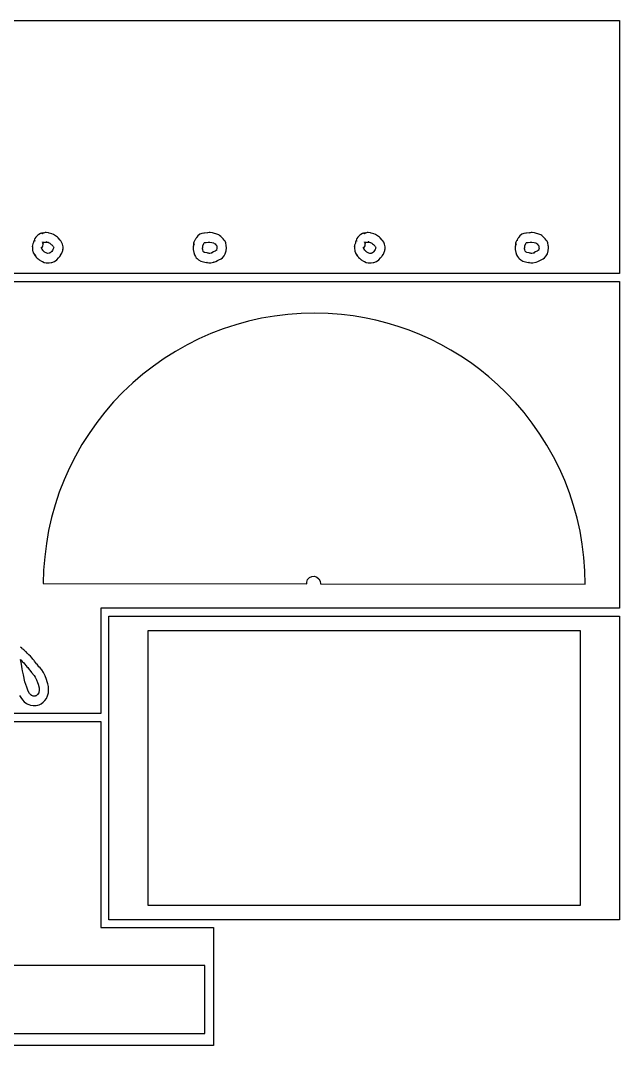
# Model space of a CAD drawing. Extents: x 2 to 598, y 1588 to 7998.
# Drawn here: x 293 to 598, y 3685 to 4207 of the extents above; entities that cross this region are included whole.
import ezdxf

# ---------------------------------------------------------------- set-up
doc = ezdxf.new("R2010")
doc.units = 0

msp = doc.modelspace()

# ---------------------------------------------------------------- linework, layer by layer
at = {"layer": 'Calque 1'}
for p, q in [((303.79116, 4098.3142), (303.27956, 4098.1534)), ((303.94412, 4098.3502), (303.757915, 4098.29545)), ((303.757915, 4098.29545), (303.79116, 4098.3142)), ((304.17046, 4098.4325), (303.79116, 4098.3142)), ((303.79116, 4098.3142), (303.94412, 4098.3502)), ((305.23758, 4098.587), (304.17046, 4098.4325)), ((304.2904, 4098.2187), (304.1922, 4098.1577)), ((304.1922, 4098.1577), (304.2904, 4098.2187)), ((304.2904, 4098.2187), (304.2904, 4098.2187)), ((304.795, 4098.47), (304.29322, 4098.2245)), ((304.29322, 4098.2245), (304.70354, 4098.4441)), ((304.70354, 4098.4441), (304.79504, 4098.4701)), ((304.7954, 4098.4662), (304.795, 4098.47)), ((304.79504, 4098.4701), (304.7954, 4098.4662)), ((305.26648, 4098.597), (305.23758, 4098.587)), ((305.60651, 4098.634), (305.26648, 4098.597)), ((306.1424, 4098.646), (305.60651, 4098.634)), ((306.14348, 4098.6358), (306.1424, 4098.646)), ((307.30413, 4098.5122), (306.14348, 4098.6358)), ((307.71444, 4098.4562), (307.30413, 4098.5122)), ((308.40432, 4098.2759), (307.71444, 4098.4562)), ((309.07715, 4098.0645), (308.40432, 4098.2759)), ((385.45388, 4098.2503), (384.415341, 4097.939787)), ((386.46158, 4098.3614), (385.45388, 4098.2503)), ((386.81039, 4098.3954), (386.46158, 4098.3614)), ((388.21909, 4098.583), (386.81039, 4098.3954)), ((388.535683, 4098.60225), (388.21909, 4098.583)), ((389.1534, 4098.656), (388.509, 4098.593)), ((388.509, 4098.593), (388.535683, 4098.60225)), ((389.154, 4098.66), (389.1534, 4098.656)), ((389.57508, 4098.6542), (389.154, 4098.66)), ((390.882291, 4098.488488), (389.57508, 4098.6542)), ((391.77701, 4098.2486), (390.882291, 4098.488488)), ((392.46018, 4098.0791), (391.77701, 4098.2486)), ((467.72859, 4098.3142), (467.21958, 4098.1534)), ((468.10996, 4098.4325), (467.72859, 4098.3142)), ((467.72859, 4098.3142), (467.8831, 4098.3502)), ((467.8831, 4098.3502), (467.72859, 4098.3142)), ((469.17708, 4098.587), (468.10996, 4098.4325)), ((468.2104, 4098.2087), (468.1153, 4098.1487)), ((468.1153, 4098.1487), (468.2104, 4098.2087)), ((468.2104, 4098.2087), (468.2104, 4098.2087)), ((468.7304, 4098.4657), (468.21622, 4098.2114)), ((468.21622, 4098.2114), (468.63635, 4098.4398)), ((468.63635, 4098.4398), (468.73045, 4098.4658)), ((468.73045, 4098.4658), (468.7304, 4098.4657)), ((469.20548, 4098.597), (469.17708, 4098.587)), ((469.54551, 4098.634), (469.20548, 4098.597)), ((470.0814, 4098.646), (469.54551, 4098.634)), ((470.08134, 4098.6319), (470.0814, 4098.646)), ((471.242, 4098.5079), (470.08134, 4098.6319)), ((471.65179, 4098.4519), (471.242, 4098.5079)), ((472.34167, 4098.2716), (471.65179, 4098.4519)), ((473.0145, 4098.0602), (472.34167, 4098.2716)), ((549.39237, 4098.2503), (548.353804, 4097.939863)), ((550.40058, 4098.3614), (549.39237, 4098.2503)), ((550.74991, 4098.3954), (550.40058, 4098.3614)), ((552.15809, 4098.583), (550.74991, 4098.3954)), ((552.474453, 4098.60225), (552.15809, 4098.583)), ((553.0924, 4098.656), (552.44748, 4098.593)), ((552.44748, 4098.593), (552.474453, 4098.60225)), ((553.092, 4098.65), (553.0924, 4098.656)), ((553.51418, 4098.6505), (553.092, 4098.65)), ((554.821298, 4098.4847), (553.51418, 4098.6505)), ((555.7156, 4098.2448), (554.821298, 4098.4847)), ((556.39876, 4098.0753), (555.7156, 4098.2448)), ((299.43902, 4092.9658), (299.20596, 4092.1897)), ((299.62454, 4093.1953), (299.43902, 4092.9658)), ((299.66124, 4093.5802), (299.62454, 4093.2133)), ((299.62454, 4093.2133), (299.62454, 4093.1953)), ((299.801205, 4094.2825), (299.66124, 4093.5802)), ((299.7987, 4094.1424), (299.801205, 4094.2825)), ((299.8245, 4094.2154), (299.7987, 4094.1424)), ((299.8245, 4094.2154), (299.8215, 4094.1964)), ((299.8215, 4094.1964), (299.8245, 4094.2154)), ((299.8354, 4094.2724), (299.8245, 4094.2154)), ((299.8374, 4094.2824), (299.8354, 4094.2724)), ((299.97692, 4094.6612), (299.8374, 4094.2824)), ((300.23117, 4095.2823), (299.97692, 4094.6612)), ((300.400579, 4095.6832), (300.23117, 4095.2823)), ((300.3808, 4094.5786), (300.3815, 4094.5789)), ((300.3828, 4094.5686), (300.3808, 4094.5786)), ((300.3815, 4094.5789), (300.3825, 4094.5689)), ((300.3825, 4094.5689), (300.4166, 4094.3178)), ((300.4076, 4094.3448), (300.3828, 4094.5686)), ((300.89263, 4096.337), (300.400579, 4095.6832)), ((300.4166, 4094.3178), (300.4076, 4094.3448)), ((301.04146, 4096.492), (300.89263, 4096.337)), ((301.19287, 4096.6491), (301.04146, 4096.492)), ((301.53342, 4097.0496), (301.19287, 4096.6491)), ((301.85123, 4097.3153), (301.53342, 4097.0496)), ((302.452715, 4097.749725), (301.85123, 4097.3153)), ((303.27956, 4098.1534), (302.452715, 4097.749725)), ((304.3095, 4093.7561), (304.2139, 4093.9267)), ((304.2139, 4093.9267), (304.2155, 4093.9228)), ((304.2155, 4093.9228), (304.2195, 4093.9228)), ((304.2195, 4093.9228), (304.218, 4093.92)), ((304.218, 4093.92), (304.3095, 4093.7561)), ((304.31389, 4093.7405), (304.34329, 4093.6955)), ((304.31389, 4093.7356), (304.31389, 4093.7405)), ((304.39139, 4093.5656), (304.31389, 4093.7356)), ((304.34329, 4093.6955), (304.411808, 4093.5427)), ((304.411808, 4093.5427), (304.39139, 4093.5756)), ((304.39139, 4093.5756), (304.39139, 4093.5656)), ((304.54217, 4093.1692), (304.56697, 4093.2292)), ((304.624639, 4092.546346), (304.54217, 4093.1692)), ((304.56697, 4093.2292), (304.68583, 4093.3615)), ((304.68583, 4093.362), (304.89305, 4093.6137)), ((304.68583, 4093.3615), (304.68583, 4093.362)), ((304.88275, 4093.6037), (304.743441, 4093.489137)), ((304.743441, 4093.489137), (304.82335, 4093.5647)), ((304.82335, 4093.5647), (304.91125, 4093.6467)), ((304.8246, 4093.5906), (304.96051, 4093.8738)), ((304.867, 4093.6686), (304.8246, 4093.5906)), ((304.9605, 4093.8738), (304.867, 4093.6686)), ((304.89305, 4093.6137), (304.88275, 4093.6037)), ((304.89535, 4093.6083), (304.94905, 4093.6493)), ((304.92485, 4093.6433), (304.89535, 4093.6083)), ((304.91125, 4093.6467), (304.91225, 4093.6467)), ((304.91225, 4093.6467), (304.92825, 4093.6567)), ((304.91345, 4093.6433), (304.92485, 4093.6438)), ((304.91445, 4093.6433), (304.91345, 4093.6433)), ((304.92585, 4093.6533), (304.91445, 4093.6433)), ((304.94915, 4093.6533), (304.92485, 4093.6433)), ((304.92485, 4093.6433), (304.93085, 4093.6533)), ((304.92485, 4093.6438), (304.92485, 4093.6433)), ((304.93085, 4093.6533), (304.92585, 4093.6533)), ((304.92825, 4093.6567), (304.94685, 4093.6567)), ((304.94685, 4093.6567), (305.41039, 4093.7916)), ((304.94905, 4093.6493), (304.94915, 4093.6533)), ((304.96051, 4093.8738), (304.9605, 4093.8738)), ((305.41039, 4093.7916), (305.418, 4093.79)), ((305.418, 4093.79), (305.60817, 4093.808)), ((305.60817, 4093.808), (305.95905, 4093.845)), ((305.95905, 4093.845), (305.99105, 4093.855)), ((305.9925, 4093.8533), (305.991, 4093.86)), ((305.991, 4093.86), (305.993, 4093.86)), ((305.99105, 4093.855), (305.9925, 4093.8533)), ((305.993, 4093.86), (306.0075, 4093.86)), ((306.0075, 4093.86), (306.57852, 4093.79)), ((306.104, 4093.8918), (306.38512, 4093.9688)), ((306.3598, 4093.9538), (306.104, 4093.8918)), ((306.3851, 4093.9688), (306.3598, 4093.9538)), ((306.3965, 4093.9688), (306.3851, 4093.9688)), ((306.38512, 4093.9688), (306.39652, 4093.9688)), ((306.39652, 4093.9688), (306.3965, 4093.9688)), ((306.57852, 4093.79), (306.82347, 4093.755)), ((306.82347, 4093.755), (306.88447, 4093.745)), ((306.88447, 4093.745), (306.82347, 4093.755)), ((306.82347, 4093.755), (307.13198, 4093.668)), ((307.13198, 4093.668), (307.29424, 4093.621)), ((307.29424, 4093.621), (307.23324, 4093.653)), ((307.23324, 4093.653), (307.29424, 4093.621)), ((307.29424, 4093.621), (307.67975, 4093.4195)), ((307.67975, 4093.4195), (308.03787, 4093.2252)), ((308.03787, 4093.2252), (308.32312, 4092.9782)), ((308.32312, 4092.9782), (308.76082, 4092.6381)), ((309.91638, 4097.6464), (309.07715, 4098.0645)), ((310.85172, 4097.0966), (309.91638, 4097.6464)), ((311.40983, 4096.6336), (310.85172, 4097.0966)), ((311.893, 4096.26), (311.40983, 4096.6336)), ((311.89276, 4096.2586), (311.893, 4096.26)), ((312.2023, 4095.9676), (311.89276, 4096.2586)), ((313.28286, 4094.8039), (312.2023, 4095.9676)), ((313.60842, 4094.4008), (313.28286, 4094.8039)), ((314.027, 4093.76), (313.60842, 4094.4008)), ((314.0271, 4093.7577), (314.027, 4093.76)), ((314.471, 4092.75), (314.0271, 4093.7577)), ((381.290097, 4093.741775), (381.151285, 4093.29)), ((381.151285, 4093.29), (381.16165, 4092.7358)), ((381.6934, 4094.4448), (381.290097, 4093.741775)), ((381.91613, 4094.7238), (381.6934, 4094.4448)), ((381.95903, 4094.9558), (381.91613, 4094.7238)), ((382.286791, 4095.651475), (381.95903, 4094.9558)), ((382.64942, 4096.0524), (382.286791, 4095.651475)), ((382.66802, 4096.0804), (382.64942, 4096.0524)), ((382.75482, 4096.1962), (382.66802, 4096.0804)), ((382.831886, 4096.3889), (382.75482, 4096.1962)), ((382.7552, 4096.1969), (382.8115, 4096.2719)), ((382.7717, 4096.2169), (382.7552, 4096.1969)), ((382.8115, 4096.2719), (382.7717, 4096.2169)), ((382.8115, 4096.2719), (382.8115, 4096.2719)), ((383.37753, 4097.085), (382.831886, 4096.3889)), ((384.415341, 4097.939787), (383.37753, 4097.085)), ((386.0801, 4092.2517), (386.41393, 4093.0868)), ((386.41393, 4093.0868), (386.47283, 4093.1598)), ((386.47283, 4093.1598), (386.64336, 4093.3846)), ((386.64336, 4093.3856), (386.78185, 4093.5825)), ((386.64336, 4093.3851), (386.64336, 4093.3856)), ((386.64336, 4093.3846), (386.64336, 4093.3851)), ((386.78185, 4093.5825), (387.56475, 4093.6615)), ((387.56475, 4093.6615), (388.61171, 4093.8052)), ((388.569156, 4093.79595), (388.86585, 4093.8152)), ((388.61471, 4093.8052), (388.569156, 4093.79595)), ((388.61171, 4093.8052), (388.61471, 4093.8052)), ((388.86585, 4093.8152), (389.31751, 4093.8672)), ((389.31751, 4093.8672), (389.3182, 4093.8738)), ((389.3182, 4093.8738), (389.31768, 4093.8638)), ((389.31768, 4093.8638), (389.46289, 4093.8638)), ((389.46289, 4093.8638), (390.54913, 4093.6162)), ((390.54913, 4093.6162), (391.37492, 4093.4116)), ((391.37492, 4093.4116), (391.43482, 4093.3976)), ((391.43482, 4093.3976), (391.48442, 4093.3856)), ((391.48442, 4093.3856), (391.43482, 4093.3976)), ((391.43482, 4093.3976), (391.74746, 4093.1858)), ((391.74746, 4093.1858), (392.12987, 4092.9377)), ((392.527007, 4098.07775), (392.46018, 4098.0791)), ((393.01208, 4097.9411), (392.527007, 4098.07775)), ((393.974695, 4097.48155), (393.01208, 4097.9411)), ((394.45644, 4097.1396), (393.974695, 4097.48155)), ((395.06932, 4096.7479), (394.45644, 4097.1396)), ((395.956176, 4095.901213), (395.06932, 4096.7479)), ((396.26821, 4095.4425), (395.956176, 4095.901213)), ((396.822201, 4094.821625), (396.26821, 4095.4425)), ((397.21284, 4094.220328), (396.822201, 4094.821625)), ((397.56271, 4093.3879), (397.21284, 4094.220328)), ((397.80714, 4092.0267), (397.56271, 4093.3879)), ((463.3781, 4092.9662), (463.14452, 4092.1911)), ((463.56362, 4093.1957), (463.3781, 4092.9662)), ((463.60032, 4093.5806), (463.56362, 4093.2147)), ((463.56362, 4093.2147), (463.56362, 4093.1957)), ((463.740206, 4094.282238), (463.60032, 4093.5806)), ((463.73829, 4094.1444), (463.740206, 4094.282238)), ((463.76259, 4094.2154), (463.73829, 4094.1444)), ((463.76359, 4094.2164), (463.75959, 4094.1954)), ((463.75959, 4094.1954), (463.76259, 4094.2154)), ((463.77389, 4094.2724), (463.76359, 4094.2164)), ((463.77689, 4094.2824), (463.77389, 4094.2724)), ((463.91642, 4094.6612), (463.77689, 4094.2824)), ((464.17067, 4095.2823), (463.91642, 4094.6612)), ((464.340079, 4095.6832), (464.17067, 4095.2823)), ((464.3519, 4094.3172), (464.3235, 4094.544)), ((464.3235, 4094.544), (464.3235, 4094.5439)), ((464.3235, 4094.5439), (464.3664, 4094.2752)), ((464.83213, 4096.337), (464.340079, 4095.6832)), ((464.3664, 4094.2752), (464.3519, 4094.3172)), ((464.98199, 4096.4926), (464.83213, 4096.337)), ((465.13392, 4096.6507), (464.98199, 4096.4926)), ((465.47291, 4097.0496), (465.13392, 4096.6507)), ((465.79072, 4097.3153), (465.47291, 4097.0496)), ((466.39331, 4097.75025), (465.79072, 4097.3153)), ((467.21958, 4098.1534), (466.39331, 4097.75025)), ((468.2345, 4093.7801), (468.1529, 4093.9279)), ((468.1529, 4093.9279), (468.1545, 4093.9228)), ((468.1545, 4093.9228), (468.1585, 4093.9228)), ((468.1585, 4093.9228), (468.157, 4093.92)), ((468.157, 4093.92), (468.2345, 4093.78)), ((468.3306, 4093.576), (468.2345, 4093.7801)), ((468.2345, 4093.78), (468.28, 4093.708)), ((468.28, 4093.708), (468.349547, 4093.552538)), ((468.349547, 4093.552538), (468.3286, 4093.586)), ((468.3286, 4093.586), (468.3306, 4093.576)), ((468.48364, 4093.1644), (468.50844, 4093.2254)), ((468.565893, 4092.541621), (468.48364, 4093.1644)), ((468.50844, 4093.2254), (468.6273, 4093.3577)), ((468.6273, 4093.3582), (468.83555, 4093.6104)), ((468.6273, 4093.3577), (468.6273, 4093.3582)), ((468.82365, 4093.6004), (468.684752, 4093.485875)), ((468.684752, 4093.485875), (468.76475, 4093.5614)), ((468.76475, 4093.5614), (468.85315, 4093.6434)), ((468.7674, 4093.5932), (468.89556, 4093.863)), ((468.8118, 4093.6762), (468.7674, 4093.5932)), ((468.8955, 4093.8633), (468.8118, 4093.6762)), ((468.83555, 4093.6104), (468.82365, 4093.6004)), ((468.83619, 4093.6035), (468.88789, 4093.6435)), ((468.86459, 4093.6385), (468.83619, 4093.6035)), ((468.85315, 4093.6434), (468.86405, 4093.6439)), ((468.86605, 4093.6539), (468.85465, 4093.6439)), ((468.85465, 4093.6439), (468.87015, 4093.6539)), ((468.86405, 4093.6439), (468.87005, 4093.6539)), ((468.88789, 4093.6485), (468.86459, 4093.6385)), ((468.87005, 4093.6539), (468.86605, 4093.6539)), ((468.87015, 4093.6539), (468.88775, 4093.6539)), ((468.88775, 4093.6539), (469.35232, 4093.7888)), ((468.88789, 4093.6435), (468.88789, 4093.6485)), ((468.89556, 4093.863), (468.8955, 4093.8633)), ((469.35232, 4093.7888), (469.359, 4093.79)), ((469.359, 4093.79), (469.55072, 4093.808)), ((469.55072, 4093.808), (469.90212, 4093.845)), ((469.90212, 4093.845), (469.93412, 4093.855)), ((469.93485, 4093.8485), (469.933, 4093.85)), ((469.933, 4093.85), (469.9464, 4093.85)), ((469.93412, 4093.855), (469.93485, 4093.8485)), ((469.9464, 4093.85), (470.51743, 4093.78)), ((470.04069, 4093.8888), (470.32956, 4093.9688)), ((470.3032, 4093.9528), (470.04069, 4093.8888)), ((470.3296, 4093.9688), (470.3032, 4093.9528)), ((470.32956, 4093.9688), (470.34146, 4093.9688)), ((470.3415, 4093.9688), (470.3296, 4093.9688)), ((470.34146, 4093.9688), (470.3415, 4093.9688)), ((470.51743, 4093.78), (470.76341, 4093.745)), ((470.76341, 4093.745), (470.82391, 4093.735)), ((470.82391, 4093.735), (470.76341, 4093.745)), ((470.76341, 4093.745), (471.0714, 4093.658)), ((471.0714, 4093.658), (471.23315, 4093.612)), ((471.23315, 4093.612), (471.17265, 4093.644)), ((471.17265, 4093.644), (471.23315, 4093.612)), ((471.23315, 4093.612), (471.61917, 4093.41)), ((471.61917, 4093.41), (471.97832, 4093.2146)), ((471.97832, 4093.2146), (471.99952, 4093.2026)), ((471.99952, 4093.2026), (471.97832, 4093.2146)), ((471.97832, 4093.2146), (472.26202, 4092.9687)), ((472.26202, 4092.9687), (472.70024, 4092.6286)), ((473.85424, 4097.6422), (473.0145, 4098.0602)), ((474.78907, 4097.0923), (473.85424, 4097.6422)), ((475.34769, 4096.6293), (474.78907, 4097.0923)), ((475.83086, 4096.2562), (475.34769, 4096.6293)), ((476.14041, 4095.9653), (475.83086, 4096.2562)), ((477.22148, 4094.802), (476.14041, 4095.9653)), ((477.54652, 4094.399), (477.22148, 4094.802)), ((477.96562, 4093.7576), (477.54652, 4094.399)), ((478.409, 4092.75), (477.96562, 4093.7576)), ((545.229516, 4093.741911), (545.090897, 4093.290463)), ((545.090897, 4093.290463), (545.10117, 4092.7364)), ((545.6324, 4094.4443), (545.229516, 4093.741911)), ((545.85461, 4094.7224), (545.6324, 4094.4443)), ((545.89801, 4094.9554), (545.85461, 4094.7224)), ((546.213554, 4095.633838), (545.89801, 4094.9554)), ((546.56773, 4096.0344), (546.213554, 4095.633838)), ((546.60543, 4096.0784), (546.56773, 4096.0344)), ((546.69383, 4096.1957), (546.60543, 4096.0784)), ((546.771186, 4096.389512), (546.69383, 4096.1957)), ((546.6943, 4096.2019), (546.7475, 4096.2719)), ((546.7108, 4096.2219), (546.6943, 4096.2019)), ((546.7475, 4096.2719), (546.7108, 4096.2219)), ((546.7475, 4096.2719), (546.7475, 4096.2719)), ((547.31601, 4097.085), (546.771186, 4096.389512)), ((548.353804, 4097.939863), (547.31601, 4097.085)), ((550.0175, 4092.2502), (550.35082, 4093.0853)), ((550.35082, 4093.0853), (550.41132, 4093.1603)), ((550.41132, 4093.1603), (550.5803, 4093.3831)), ((550.5803, 4093.3841), (550.71879, 4093.581)), ((550.5803, 4093.3836), (550.5803, 4093.3841)), ((550.5803, 4093.3831), (550.5803, 4093.3836)), ((550.71879, 4093.581), (551.50221, 4093.66)), ((551.50221, 4093.66), (552.54917, 4093.8036)), ((552.507311, 4093.79435), (552.80239, 4093.8136)), ((552.54917, 4093.8036), (552.507311, 4093.79435)), ((552.80239, 4093.8136), (553.25456, 4093.8656)), ((553.25456, 4093.8656), (553.2552, 4093.8733)), ((553.2552, 4093.8733), (553.25571, 4093.8633)), ((553.25571, 4093.8633), (553.40092, 4093.8633)), ((553.40092, 4093.8633), (554.48716, 4093.6157)), ((554.48716, 4093.6157), (555.31243, 4093.4111)), ((555.31243, 4093.4111), (555.37233, 4093.3971)), ((555.37233, 4093.3971), (555.42193, 4093.3851)), ((555.42193, 4093.3851), (555.37233, 4093.3971)), ((555.37233, 4093.3971), (555.68497, 4093.1853)), ((555.68497, 4093.1853), (556.06738, 4092.9372)), ((556.465336, 4098.074037), (556.39876, 4098.0753)), ((556.95015, 4097.9374), (556.465336, 4098.074037)), ((557.91299, 4097.477888), (556.95015, 4097.9374)), ((558.39502, 4097.1359), (557.91299, 4097.477888)), ((559.00687, 4096.7442), (558.39502, 4097.1359)), ((559.893926, 4095.89755), (559.00687, 4096.7442)), ((560.20628, 4095.4388), (559.893926, 4095.89755)), ((560.760099, 4094.818825), (560.20628, 4095.4388)), ((561.151059, 4094.217359), (560.760099, 4094.818825)), ((561.50129, 4093.3842), (561.151059, 4094.217359)), ((561.74572, 4092.023), (561.50129, 4093.3842)), ((299.20596, 4092.1897), (299.097231, 4091.517263)), ((299.097231, 4091.517263), (299.11053, 4091.458042)), ((299.11053, 4091.458042), (299.13206, 4091.5907)), ((299.13206, 4091.5807), (299.121661, 4090.635775)), ((299.121661, 4090.635775), (299.26487, 4089.5731)), ((299.13206, 4091.5907), (299.13206, 4091.5807)), ((299.26487, 4089.5731), (299.322673, 4089.230988)), ((299.322673, 4089.230988), (299.61059, 4088.4202)), ((299.61059, 4088.4202), (299.75373, 4088.1256)), ((299.75373, 4088.1256), (299.98369, 4087.6947)), ((303.53318, 4090.948), (303.38487, 4091.0813)), ((303.38487, 4091.0813), (303.38492, 4091.0811)), ((303.38492, 4091.0811), (303.55028, 4090.969)), ((303.55028, 4090.969), (303.53318, 4090.948)), ((303.76732, 4090.7204), (303.78902, 4090.7374)), ((303.90633, 4090.5329), (303.76732, 4090.7204)), ((303.78902, 4090.7374), (303.78892, 4090.737)), ((303.78892, 4090.737), (303.78944, 4090.7365)), ((303.78944, 4090.7365), (303.98633, 4090.3975)), ((303.98593, 4090.3975), (303.90633, 4090.5329)), ((303.9329, 4090.8598), (304.311895, 4091.360909)), ((303.9399, 4090.6629), (303.9329, 4090.8598)), ((303.9399, 4090.6624), (303.9399, 4090.6629)), ((304.02, 4090.3482), (303.9399, 4090.6624)), ((304.01483, 4090.3375), (303.98593, 4090.3975)), ((303.98633, 4090.3975), (303.99233, 4090.3875)), ((303.99233, 4090.3875), (303.99933, 4090.3735)), ((303.99933, 4090.3735), (304.01483, 4090.3375)), ((304.12852, 4090.1632), (304.02, 4090.3482)), ((304.38949, 4089.6578), (304.12852, 4090.1632)), ((304.311895, 4091.360909), (304.545178, 4091.933337)), ((304.38949, 4089.6578), (304.37949, 4089.6478)), ((304.37949, 4089.6478), (304.38949, 4089.6578)), ((304.66699, 4089.3632), (304.38949, 4089.6578)), ((304.545178, 4091.933337), (304.624639, 4092.546346)), ((304.72179, 4089.2992), (304.66699, 4089.3632)), ((304.86545, 4089.1835), (304.72179, 4089.2992)), ((305.21736, 4088.9272), (304.86545, 4089.1835)), ((304.86545, 4089.1835), (304.94965, 4089.1185)), ((304.94965, 4089.1185), (304.86545, 4089.1835)), ((305.5238, 4088.646), (305.21736, 4088.9272)), ((305.48315, 4088.6831), (305.483, 4088.68)), ((305.483, 4088.68), (305.5114, 4088.656)), ((305.50795, 4088.6621), (305.48315, 4088.6831)), ((305.51195, 4088.6621), (305.50795, 4088.6621)), ((305.5114, 4088.656), (305.5238, 4088.646)), ((305.52435, 4088.6521), (305.51195, 4088.6621)), ((305.71142, 4088.5013), (305.52435, 4088.6521)), ((306.14912, 4088.2997), (305.71142, 4088.5013)), ((306.51189, 4088.1126), (306.14912, 4088.2997)), ((306.98318, 4088.0696), (306.51189, 4088.1126)), ((307.73094, 4088.1036), (306.98318, 4088.0696)), ((307.86943, 4088.1306), (307.73094, 4088.1036)), ((307.86943, 4088.1306), (307.79293, 4088.1036)), ((307.79293, 4088.1036), (307.86943, 4088.1306)), ((308.27457, 4088.3058), (307.86943, 4088.1306)), ((308.75982, 4088.7745), (308.27457, 4088.3058)), ((308.95722, 4089.02), (308.75982, 4088.7745)), ((308.76082, 4092.6381), (308.78772, 4092.6211)), ((308.78772, 4092.6211), (308.76082, 4092.6381)), ((308.76082, 4092.6381), (308.99026, 4092.4242)), ((308.865883, 4088.864525), (308.95722, 4089.02)), ((308.89882, 4088.9099), (308.865883, 4088.864525)), ((308.95722, 4089.02), (308.89882, 4088.9099)), ((309.01822, 4089.119), (308.95722, 4089.02)), ((308.99026, 4092.4242), (308.99026, 4092.4237)), ((308.99026, 4092.4237), (309.50496, 4091.8656)), ((309.3753, 4089.6068), (309.01822, 4089.119)), ((309.61663, 4089.9856), (309.3753, 4089.6068)), ((309.50496, 4091.8656), (309.72148, 4091.6072)), ((309.77734, 4090.3458), (309.61663, 4089.9856)), ((309.72148, 4091.6072), (309.85326, 4091.4119)), ((309.94219, 4090.722), (309.77734, 4090.3458)), ((309.85326, 4091.4119), (309.99589, 4091.0367)), ((309.99589, 4091.0367), (309.94219, 4090.722)), ((309.94219, 4090.722), (309.95309, 4090.749)), ((309.95309, 4090.749), (309.94219, 4090.722)), ((313.85616, 4087.7102), (314.10317, 4088.2415)), ((314.10317, 4088.2415), (314.58531, 4089.4657)), ((314.7946, 4091.4829), (314.47059, 4092.7547)), ((314.47059, 4092.7547), (314.471, 4092.75)), ((314.58531, 4089.4657), (314.69693, 4089.9752)), ((314.69693, 4089.9752), (314.77553, 4090.417)), ((314.69693, 4089.9752), (314.72273, 4090.1762)), ((314.72273, 4090.1762), (314.69693, 4089.9752)), ((314.775, 4090.42), (314.7946, 4091.4824)), ((314.77553, 4090.417), (314.775, 4090.42)), ((314.7946, 4091.4824), (314.7946, 4091.4829)), ((380.99165, 4091.4566), (380.94615, 4090.1187)), ((380.94615, 4090.1187), (381.25104, 4088.5819)), ((381.08315, 4091.9915), (380.99165, 4091.4566)), ((381.11265, 4092.0595), (381.08315, 4091.9915)), ((381.11565, 4092.0955), (381.11265, 4092.0595)), ((381.11265, 4092.0595), (381.11565, 4092.0695)), ((381.11565, 4092.0695), (381.11265, 4092.0595)), ((381.16165, 4092.7358), (381.11565, 4092.0955)), ((381.46729, 4092.8896), (381.13397, 4092.1052)), ((381.13397, 4092.1052), (381.25438, 4092.4995)), ((381.25104, 4088.5819), (381.6629, 4087.2724)), ((381.25438, 4092.4995), (381.46729, 4092.8896)), ((381.48129, 4092.9116), (381.46729, 4092.8896)), ((381.46729, 4092.8896), (381.47729, 4092.9056)), ((381.47729, 4092.9056), (381.48129, 4092.9156)), ((381.48129, 4092.9156), (381.48129, 4092.9116)), ((385.74573, 4090.7986), (385.77003, 4090.9562)), ((385.777428, 4090.920223), (385.74573, 4090.7986)), ((385.76603, 4090.9452), (385.77003, 4090.9582)), ((385.77003, 4090.9562), (385.76603, 4090.9452)), ((385.76743, 4090.334), (385.788718, 4090.773487)), ((385.8837, 4089.8447), (385.76743, 4090.334)), ((385.77003, 4090.9582), (385.83103, 4091.1618)), ((385.788718, 4090.773487), (385.777428, 4090.920223)), ((385.83103, 4091.1618), (385.89253, 4091.63)), ((386.04958, 4089.2308), (385.8837, 4089.8447)), ((385.89253, 4091.6305), (385.92403, 4092.0672)), ((385.89253, 4091.63), (385.89253, 4091.6305)), ((385.92403, 4092.0672), (386.0801, 4092.2517)), ((386.05132, 4092.4321), (385.93763, 4092.229)), ((385.93763, 4092.229), (385.94063, 4092.277)), ((385.94063, 4092.277), (386.04347, 4092.4367)), ((386.04347, 4092.4367), (386.04332, 4092.4321)), ((386.04332, 4092.4321), (386.05132, 4092.4321)), ((386.14568, 4089.0923), (386.04958, 4089.2308)), ((386.04958, 4089.2308), (386.05158, 4089.2208)), ((386.05158, 4089.2208), (386.04958, 4089.2308)), ((386.31311, 4088.9248), (386.14568, 4089.0923)), ((386.14568, 4089.0923), (386.21808, 4088.9993)), ((386.21808, 4088.9993), (386.14568, 4089.0923)), ((386.5038, 4088.7269), (386.31311, 4088.9248)), ((386.5038, 4088.7269), (386.4978, 4088.7269)), ((386.4978, 4088.7269), (386.5038, 4088.7269)), ((386.92961, 4088.5802), (386.5038, 4088.7269)), ((388.05667, 4088.2861), (386.92961, 4088.5802)), ((388.40962, 4088.2031), (388.05667, 4088.2861)), ((388.81167, 4088.1571), (388.40962, 4088.2031)), ((389.154925, 4088.0926), (388.81167, 4088.1571)), ((389.11604, 4088.0911), (389.154925, 4088.0926)), ((389.4354, 4088.0481), (389.11604, 4088.0911)), ((389.4354, 4088.0481), (389.4059, 4088.0381)), ((389.4059, 4088.0381), (389.4354, 4088.0481)), ((390.21003, 4088.2626), (389.4354, 4088.0481)), ((390.41053, 4088.3106), (390.21003, 4088.2626)), ((390.64164, 4088.3586), (390.32383, 4088.2736)), ((390.32383, 4088.2736), (390.40653, 4088.3106)), ((390.40653, 4088.3106), (390.41053, 4088.3106)), ((391.2969, 4088.82), (390.41064, 4088.3136)), ((390.41064, 4088.3136), (390.720293, 4088.37735)), ((390.720293, 4088.37735), (390.64164, 4088.3586)), ((392.18625, 4089.1761), (391.2969, 4088.82)), ((392.12987, 4092.9377), (392.23787, 4092.8807)), ((392.23787, 4092.8807), (392.12987, 4092.9377)), ((392.12987, 4092.9377), (392.49936, 4092.4799)), ((392.68647, 4089.4856), (392.18625, 4089.1761)), ((392.18625, 4089.1761), (392.21515, 4089.1861)), ((392.21515, 4089.1861), (392.18625, 4089.1761)), ((392.49936, 4092.4799), (392.99442, 4091.868)), ((392.85236, 4089.5596), (392.68647, 4089.4856)), ((392.89986, 4089.6506), (392.85236, 4089.5596)), ((393.11742, 4090.7926), (392.89986, 4089.6506)), ((392.99442, 4091.868), (393.03942, 4091.4835)), ((393.03942, 4091.4835), (393.08952, 4091.0453)), ((393.08952, 4091.0453), (393.11742, 4090.7926)), ((396.81805, 4086.7919), (397.34618, 4087.8358)), ((397.34618, 4087.8358), (397.78605, 4089.337063)), ((397.78605, 4089.337063), (397.91824, 4090.9017)), ((397.80714, 4092.0262), (397.80714, 4092.0267)), ((397.80714, 4092.0257), (397.80714, 4092.0262)), ((397.85834, 4091.5756), (397.80714, 4092.0257)), ((397.89194, 4091.2754), (397.85834, 4091.5756)), ((397.90484, 4091.1539), (397.89194, 4091.2754)), ((397.91824, 4090.9017), (397.90484, 4091.1539)), ((463.14452, 4092.1911), (463.035611, 4091.517713)), ((463.035611, 4091.517713), (463.048995, 4091.458373)), ((463.048995, 4091.458373), (463.07062, 4091.5911)), ((463.07062, 4091.5811), (463.060221, 4090.635925)), ((463.060221, 4090.635925), (463.20343, 4089.573)), ((463.07062, 4091.5911), (463.07062, 4091.5811)), ((463.20343, 4089.573), (463.261233, 4089.2313)), ((463.261233, 4089.2313), (463.54915, 4088.4201)), ((463.54915, 4088.4201), (463.69332, 4088.1234)), ((463.69332, 4088.1234), (463.92277, 4087.6945)), ((467.31591, 4091.0908), (467.31592, 4091.0911)), ((467.47249, 4090.9508), (467.31591, 4091.0908)), ((467.31592, 4091.0911), (467.49059, 4090.9738)), ((467.49059, 4090.9738), (467.47249, 4090.9508)), ((467.7036, 4090.7257), (467.7248, 4090.7417)), ((467.84003, 4090.5428), (467.7036, 4090.7257)), ((467.7248, 4090.7417), (467.72692, 4090.738)), ((467.72692, 4090.738), (467.725, 4090.74)), ((467.725, 4090.74), (467.92653, 4090.3948)), ((467.92013, 4090.4068), (467.84003, 4090.5428)), ((467.87385, 4090.8555), (468.252884, 4091.356451)), ((467.88085, 4090.6586), (467.87385, 4090.8555)), ((467.88085, 4090.6581), (467.88085, 4090.6586)), ((467.96095, 4090.3445), (467.88085, 4090.6581)), ((467.93353, 4090.3788), (467.92013, 4090.4068)), ((467.92653, 4090.3948), (467.93353, 4090.3788)), ((467.93353, 4090.3788), (467.94953, 4090.3448)), ((467.94953, 4090.3448), (467.93353, 4090.3788)), ((468.06998, 4090.1589), (467.96095, 4090.3445)), ((468.33043, 4089.6541), (468.06998, 4090.1589)), ((468.252884, 4091.356451), (468.48627, 4091.928731)), ((468.33043, 4089.6541), (468.32143, 4089.6441)), ((468.32143, 4089.6441), (468.33043, 4089.6541)), ((468.60742, 4089.3596), (468.33043, 4089.6541)), ((468.48627, 4091.928731), (468.565893, 4092.541621)), ((468.66172, 4089.2966), (468.60742, 4089.3596)), ((468.81054, 4089.1757), (468.66172, 4089.2966)), ((468.837662, 4089.171212), (468.81054, 4089.1757)), ((468.81054, 4089.1757), (468.89014, 4089.1147)), ((468.89014, 4089.1147), (468.81054, 4089.1757)), ((469.15781, 4088.9235), (468.837662, 4089.171212)), ((469.4596, 4088.6481), (469.15781, 4088.9235)), ((469.4596, 4088.6481), (469.4431, 4088.6581)), ((469.4431, 4088.6581), (469.4596, 4088.6481)), ((469.65132, 4088.4926), (469.4596, 4088.6481)), ((470.08902, 4088.291), (469.65132, 4088.4926)), ((470.46626, 4088.1024), (470.08902, 4088.291)), ((470.46626, 4088.1024), (470.45126, 4088.1024)), ((470.45126, 4088.1024), (470.46626, 4088.1024)), ((470.92308, 4088.0604), (470.46626, 4088.1024)), ((471.67032, 4088.0944), (470.92308, 4088.0604)), ((471.80829, 4088.1214), (471.67032, 4088.0944)), ((471.80829, 4088.1214), (471.73289, 4088.0944)), ((471.73289, 4088.0944), (471.80829, 4088.1214)), ((472.21447, 4088.2966), (471.80829, 4088.1214)), ((472.69971, 4088.7653), (472.21447, 4088.2966)), ((472.89505, 4089.0077), (472.69971, 4088.7653)), ((472.70024, 4092.6286), (472.72654, 4092.6116)), ((472.72654, 4092.6116), (472.70024, 4092.6286)), ((472.70024, 4092.6286), (472.92917, 4092.4147)), ((472.808112, 4088.859262), (472.89505, 4089.0077)), ((472.83825, 4088.9002), (472.808112, 4088.859262)), ((472.89505, 4089.0077), (472.83825, 4088.9002)), ((472.95805, 4089.1095), (472.89505, 4089.0077)), ((472.92917, 4092.4147), (472.92917, 4092.4142)), ((472.92917, 4092.4142), (473.44386, 4091.8561)), ((473.31566, 4089.5973), (472.95805, 4089.1095)), ((473.56784, 4089.9968), (473.31566, 4089.5973)), ((473.44386, 4091.8561), (473.65987, 4091.5977)), ((473.71718, 4090.3363), (473.56784, 4089.9968)), ((473.65987, 4091.5977), (473.79268, 4091.4024)), ((473.88151, 4090.7125), (473.71718, 4090.3363)), ((473.79268, 4091.4024), (473.93531, 4091.0272)), ((473.93531, 4091.0272), (473.88151, 4090.7125)), ((473.88151, 4090.7125), (473.89241, 4090.7395)), ((473.89241, 4090.7395), (473.88151, 4090.7125)), ((477.79397, 4087.713), (478.0415, 4088.2442)), ((478.0415, 4088.2442), (478.52312, 4089.4679)), ((478.73246, 4091.4823), (478.40845, 4092.754)), ((478.40845, 4092.754), (478.409, 4092.75)), ((478.52312, 4089.4679), (478.63526, 4089.9769)), ((478.63526, 4089.9769), (478.71386, 4090.4188)), ((478.63526, 4089.9769), (478.66106, 4090.1785)), ((478.66106, 4090.1785), (478.63526, 4089.9769)), ((478.71386, 4090.4188), (478.73246, 4091.4812)), ((478.73246, 4091.4818), (478.73246, 4091.4823)), ((478.73246, 4091.4812), (478.73246, 4091.4818)), ((544.93017, 4091.4557), (544.88467, 4090.1178)), ((544.88467, 4090.1178), (545.18956, 4088.581)), ((545.02167, 4091.9906), (544.93017, 4091.4557)), ((545.05117, 4092.0596), (545.02167, 4091.9906)), ((545.05417, 4092.0956), (545.05117, 4092.0596)), ((545.05117, 4092.0596), (545.05417, 4092.0696)), ((545.05417, 4092.0696), (545.05117, 4092.0596)), ((545.10117, 4092.7364), (545.05417, 4092.0956)), ((545.39709, 4092.8766), (545.07153, 4092.1025)), ((545.07153, 4092.1025), (545.19297, 4092.4993)), ((545.18956, 4088.581), (545.60091, 4087.2715)), ((545.19297, 4092.4993), (545.39709, 4092.8766)), ((545.41929, 4092.9116), (545.39709, 4092.8766)), ((545.39709, 4092.8766), (545.41519, 4092.9056)), ((545.41519, 4092.9056), (545.41919, 4092.9156)), ((545.41919, 4092.9156), (545.41929, 4092.9116)), ((549.68312, 4090.7972), (549.70742, 4090.9548)), ((549.714768, 4090.918966), (549.68312, 4090.7972)), ((549.70342, 4090.9438), (549.70742, 4090.9568)), ((549.70742, 4090.9548), (549.70342, 4090.9438)), ((549.70432, 4090.3336), (549.725858, 4090.77285)), ((549.82059, 4089.8432), (549.70432, 4090.3336)), ((549.70742, 4090.9568), (549.76792, 4091.1604)), ((549.725858, 4090.77285), (549.714768, 4090.918966)), ((549.76792, 4091.1604), (549.82942, 4091.6286)), ((549.98699, 4089.2293), (549.82059, 4089.8432)), ((549.82942, 4091.6291), (549.86092, 4092.0652)), ((549.82942, 4091.6286), (549.82942, 4091.6291)), ((549.86092, 4092.0652), (550.0175, 4092.2502)), ((549.987, 4092.43), (549.87331, 4092.2274)), ((549.87331, 4092.2274), (549.87731, 4092.2754)), ((549.87731, 4092.2754), (549.97963, 4092.4351)), ((549.97963, 4092.4351), (549.98232, 4092.4326)), ((549.98232, 4092.4326), (549.98932, 4092.4326)), ((550.08159, 4089.0924), (549.98699, 4089.2293)), ((549.98699, 4089.2293), (549.98899, 4089.2193)), ((549.98899, 4089.2193), (549.98699, 4089.2293)), ((549.98932, 4092.4326), (549.987, 4092.43)), ((550.25005, 4088.9234), (550.08159, 4089.0924)), ((550.08159, 4089.0924), (550.15499, 4088.9984)), ((550.15499, 4088.9984), (550.08159, 4089.0924)), ((550.44022, 4088.725), (550.25005, 4088.9234)), ((550.44022, 4088.725), (550.43422, 4088.725)), ((550.43422, 4088.725), (550.44022, 4088.725)), ((550.86707, 4088.5787), (550.44022, 4088.725)), ((551.99413, 4088.2847), (550.86707, 4088.5787)), ((552.34811, 4088.2017), (551.99413, 4088.2847)), ((552.74964, 4088.1557), (552.34811, 4088.2017)), ((553.094103, 4088.0912), (552.74964, 4088.1557)), ((553.05401, 4088.0897), (553.094103, 4088.0912)), ((553.37337, 4088.0467), (553.05401, 4088.0897)), ((553.37337, 4088.0467), (553.34397, 4088.0367)), ((553.34397, 4088.0367), (553.37337, 4088.0467)), ((554.14749, 4088.2611), (553.37337, 4088.0467)), ((554.34954, 4088.3091), (554.14749, 4088.2611)), ((554.57863, 4088.3571), (554.26134, 4088.2721)), ((554.26134, 4088.2721), (554.34454, 4088.3091)), ((554.34454, 4088.3091), (554.34954, 4088.3091)), ((555.2344, 4088.8185), (554.3497, 4088.3121)), ((554.3497, 4088.3121), (554.657744, 4088.37585)), ((554.657744, 4088.37585), (554.57863, 4088.3571)), ((556.12427, 4089.1746), (555.2344, 4088.8185)), ((556.06738, 4092.9372), (556.17538, 4092.8802)), ((556.17538, 4092.8802), (556.06738, 4092.9372)), ((556.06738, 4092.9372), (556.43686, 4092.4794)), ((556.62398, 4089.4841), (556.12427, 4089.1746)), ((556.12427, 4089.1746), (556.15317, 4089.1846)), ((556.15317, 4089.1846), (556.12427, 4089.1746)), ((556.43686, 4092.4794), (556.93244, 4091.867)), ((556.7909, 4089.5591), (556.62398, 4089.4841)), ((556.8379, 4089.6501), (556.7909, 4089.5591)), ((557.05494, 4090.7932), (556.8379, 4089.6501)), ((556.93244, 4091.867), (556.97744, 4091.483)), ((556.97744, 4091.483), (557.02704, 4091.0459)), ((557.02704, 4091.0459), (557.05494, 4090.7932)), ((560.75665, 4086.7887), (561.28478, 4087.8326)), ((561.28478, 4087.8326), (561.724529, 4089.334612)), ((561.724529, 4089.334612), (561.85632, 4090.8985)), ((561.74572, 4092.0225), (561.74572, 4092.023)), ((561.79692, 4091.5708), (561.74572, 4092.0225)), ((561.83002, 4091.2706), (561.79692, 4091.5708)), ((561.84292, 4091.1492), (561.83002, 4091.2706)), ((561.85632, 4090.8985), (561.84292, 4091.1492)), ((299.98369, 4087.6947), (300.54593, 4086.75)), ((300.45838, 4087.2871), (300.74466, 4087.0928)), ((300.4584, 4087.2871), (300.45838, 4087.2871)), ((300.493, 4087.2561), (300.4584, 4087.2871)), ((300.930969, 4086.975887), (300.493, 4087.2561)), ((300.54593, 4086.75), (301.14124, 4086.0927)), ((300.74466, 4087.0928), (300.930969, 4086.975887)), ((301.14124, 4086.0927), (301.09506, 4086.1519)), ((301.09506, 4086.1519), (301.14824, 4086.0827)), ((301.14824, 4086.0827), (301.14124, 4086.0927)), ((301.14124, 4086.0927), (301.17274, 4086.0547)), ((301.17274, 4086.0547), (301.65334, 4085.5959)), ((301.65334, 4085.5959), (302.13341, 4085.2181)), ((302.13341, 4085.2181), (302.19591, 4085.1721)), ((302.19591, 4085.1721), (302.21811, 4085.1461)), ((302.21811, 4085.1461), (302.41035, 4084.9771)), ((302.41035, 4084.9771), (302.52197, 4084.8871)), ((302.52197, 4084.8871), (302.64341, 4084.7672)), ((302.64341, 4084.7672), (303.709656, 4084.063175)), ((303.709656, 4084.063175), (304.22109, 4083.884)), ((304.22109, 4083.884), (305.14299, 4083.4732)), ((305.14299, 4083.4732), (306.16609, 4083.26825)), ((306.16609, 4083.26825), (306.63644, 4083.2613)), ((306.63644, 4083.2613), (307.627311, 4083.247825)), ((307.627311, 4083.247825), (308.67456, 4083.3755)), ((308.67456, 4083.3755), (308.6797, 4083.36725)), ((308.6797, 4083.36725), (309.04715, 4083.4505)), ((309.04715, 4083.4505), (310.32562, 4083.9461)), ((310.32562, 4083.9461), (311.612161, 4084.80085)), ((311.612161, 4084.80085), (312.49035, 4085.7315)), ((312.49035, 4085.7315), (312.97042, 4086.3444)), ((312.97042, 4086.3444), (313.07429, 4086.5139)), ((313.07229, 4086.5269), (313.11439, 4086.5879)), ((313.07429, 4086.5139), (313.07229, 4086.5269)), ((313.07429, 4086.5139), (313.25723, 4086.7615)), ((313.11439, 4086.5879), (313.07429, 4086.5139)), ((313.25723, 4086.7615), (313.85616, 4087.7102)), ((381.6629, 4087.2724), (382.118015, 4086.45325)), ((382.118015, 4086.45325), (382.5998, 4085.8399)), ((382.5998, 4085.8399), (382.94448, 4085.4968)), ((382.94448, 4085.4968), (383.77543, 4084.7433)), ((383.77543, 4084.7433), (384.903719, 4084.1525)), ((384.903719, 4084.1525), (385.57222, 4083.9703)), ((385.57222, 4083.9703), (386.90134, 4083.6209)), ((386.90134, 4083.6209), (387.75607, 4083.4421)), ((387.75607, 4083.4421), (388.00412, 4083.4121)), ((388.00412, 4083.4121), (388.05992, 4083.4121)), ((388.05992, 4083.4121), (388.00412, 4083.4121)), ((388.00412, 4083.4121), (388.25836, 4083.3621)), ((388.25836, 4083.3621), (388.95296, 4083.2557)), ((388.95296, 4083.2557), (389.95077, 4083.2651)), ((389.95077, 4083.2651), (391.42148, 4083.6118)), ((391.421166, 4083.61605), (391.43958, 4083.6218)), ((391.42148, 4083.6118), (391.421166, 4083.61605)), ((391.42148, 4083.6118), (391.58374, 4083.6428)), ((391.43958, 4083.6218), (391.42148, 4083.6118)), ((391.58374, 4083.6428), (392.44157, 4083.9544)), ((392.44157, 4083.9544), (393.42446, 4084.5068)), ((393.42446, 4084.5068), (394.12416, 4084.7703)), ((394.12416, 4084.7703), (395.16234, 4085.3641)), ((395.16234, 4085.3641), (395.882964, 4085.838975)), ((395.882964, 4085.838975), (396.81805, 4086.7919)), ((463.92277, 4087.6945), (464.48449, 4086.7499)), ((464.40838, 4087.2771), (464.69828, 4087.0828)), ((464.4084, 4087.2771), (464.40838, 4087.2771)), ((464.443, 4087.2461), (464.4084, 4087.2771)), ((464.883893, 4086.967837), (464.443, 4087.2461)), ((464.48449, 4086.7499), (465.08032, 4086.0925)), ((464.69828, 4087.0828), (464.883893, 4086.967837)), ((465.08032, 4086.0925), (465.039233, 4086.1448)), ((465.039233, 4086.1448), (465.08732, 4086.0825)), ((465.08732, 4086.0825), (465.08032, 4086.0925)), ((465.08032, 4086.0925), (465.11802, 4086.0465)), ((465.11802, 4086.0465), (465.59241, 4085.5953)), ((465.59241, 4085.5953), (466.07197, 4085.2176)), ((466.07197, 4085.2176), (466.13397, 4085.1716)), ((466.13397, 4085.1716), (466.15667, 4085.1456)), ((466.15667, 4085.1456), (466.34942, 4084.9767)), ((466.34942, 4084.9767), (466.44192, 4084.9017)), ((466.44192, 4084.9017), (466.58145, 4084.7668)), ((466.44959, 4084.8928), (466.50229, 4084.8508)), ((466.47649, 4084.8708), (466.44959, 4084.8928)), ((466.44959, 4084.8928), (466.44959, 4084.8928)), ((466.50229, 4084.8508), (466.47649, 4084.8708)), ((466.58145, 4084.7668), (467.649063, 4084.061975)), ((467.649063, 4084.061975), (468.16016, 4083.8832)), ((468.16016, 4083.8832), (469.08156, 4083.4724)), ((469.08156, 4083.4724), (470.105283, 4083.267338)), ((470.105283, 4083.267338), (470.57552, 4083.2605)), ((470.57552, 4083.2605), (471.566376, 4083.247025)), ((471.566376, 4083.247025), (472.61364, 4083.3747)), ((472.61364, 4083.3747), (472.618814, 4083.36645)), ((472.618814, 4083.36645), (472.98623, 4083.4497)), ((472.98623, 4083.4497), (474.2647, 4083.9448)), ((474.2647, 4083.9448), (475.551249, 4084.79955)), ((475.551249, 4084.79955), (476.42943, 4085.7302)), ((476.42943, 4085.7302), (476.90898, 4086.3431)), ((476.90898, 4086.3431), (477.00868, 4086.5064)), ((477.00868, 4086.5064), (477.01268, 4086.5254)), ((477.009, 4086.511), (477.19607, 4086.7642)), ((477.012, 4086.53), (477.009, 4086.511)), ((477.01268, 4086.5254), (477.012, 4086.53)), ((477.19607, 4086.7642), (477.79397, 4087.713)), ((545.60091, 4087.2715), (546.055798, 4086.452313)), ((546.055798, 4086.452313), (546.53728, 4085.839)), ((546.53728, 4085.839), (546.88196, 4085.4964)), ((546.88196, 4085.4964), (547.71344, 4084.7419)), ((547.71344, 4084.7419), (547.713, 4084.74)), ((547.713, 4084.74), (548.841255, 4084.14915)), ((548.841255, 4084.14915), (549.50979, 4083.9669)), ((549.50979, 4083.9669), (550.83942, 4083.6176)), ((550.83942, 4083.6176), (551.69467, 4083.4388)), ((551.69467, 4083.4388), (551.93651, 4083.4098)), ((551.93651, 4083.4098), (551.99851, 4083.4098)), ((551.99851, 4083.4098), (551.93651, 4083.4098)), ((551.93651, 4083.4098), (552.19645, 4083.3588)), ((552.19645, 4083.3588), (552.891041, 4083.252438)), ((552.891041, 4083.252438), (553.88885, 4083.2618)), ((553.88885, 4083.2618), (555.36369, 4083.6095)), ((555.36369, 4083.6095), (555.359766, 4083.61175)), ((555.359766, 4083.61175), (555.37769, 4083.6095)), ((555.36369, 4083.6095), (555.52182, 4083.6395)), ((555.37769, 4083.6095), (555.36369, 4083.6095)), ((555.52182, 4083.6395), (556.38017, 4083.9511)), ((556.38017, 4083.9511), (557.37597, 4084.5123)), ((557.37597, 4084.5123), (558.06224, 4084.7671)), ((558.06224, 4084.7671), (559.0999, 4085.3609)), ((559.0999, 4085.3609), (559.820455, 4085.835175)), ((559.820455, 4085.835175), (560.75665, 4086.7887)), ((429.189504, 4056.983336), (422.45301, 4056.155726)), ((435.983272, 4057.47965), (429.189504, 4056.983336)), ((442.823, 4057.64), (435.983272, 4057.47965)), ((449.662164, 4057.461087), (442.82266, 4057.6401)), ((442.82266, 4057.6401), (442.823, 4057.64)), ((456.45486, 4056.9466), (449.662164, 4057.461087)), ((462.350875, 4056.224559), (456.45486, 4056.9466)), ((402.700295, 4051.731795), (396.306023, 4049.625677)), ((409.197092, 4053.525288), (402.700295, 4051.731795)), ((415.785102, 4055.001487), (409.197092, 4053.525288)), ((422.45301, 4056.155726), (415.785102, 4055.001487)), ((468.194787, 4055.252135), (462.350875, 4056.224559)), ((473.979024, 4054.032474), (468.194787, 4055.252135)), ((479.696018, 4052.568723), (473.979024, 4054.032474)), ((485.338197, 4050.86403), (479.696018, 4052.568723)), ((390.025588, 4047.2116), (383.870303, 4044.494233)), ((396.306023, 4049.625677), (390.025588, 4047.2116)), ((490.897992, 4048.921541), (485.338197, 4050.86403)), ((496.367832, 4046.744403), (490.897992, 4048.921541)), ((501.740147, 4044.335762), (496.367832, 4046.744403)), ((377.851481, 4041.478242), (371.980436, 4038.168296)), ((383.870303, 4044.494233), (377.851481, 4041.478242)), ((507.007368, 4041.698767), (501.740147, 4044.335762)), ((512.161923, 4038.836564), (507.007368, 4041.698767)), ((371.980436, 4038.168296), (366.26848, 4034.569062)), ((517.196244, 4035.752299), (512.161923, 4038.836564)), ((522.102758, 4032.44912), (517.196244, 4035.752299)), ((360.726925, 4030.685208), (355.367085, 4026.521402)), ((366.26848, 4034.569062), (360.726925, 4030.685208)), ((526.873898, 4028.930174), (522.102758, 4032.44912)), ((355.367085, 4026.521402), (350.200272, 4022.08231)), ((531.502091, 4025.198607), (526.873898, 4028.930174)), ((535.979769, 4021.257567), (531.502091, 4025.198607)), ((350.200272, 4022.08231), (345.2378, 4017.3726)), ((540.29936, 4017.1102), (535.979769, 4021.257567)), ((345.2378, 4017.3726), (340.514721, 4012.422853)), ((545.009067, 4012.147721), (540.29936, 4017.1102)), ((340.514721, 4012.422853), (336.061715, 4007.268035)), ((549.448152, 4006.980889), (545.009067, 4012.147721)), ((336.061715, 4007.268035), (331.88348, 4001.919445)), ((553.611947, 4001.62102), (549.448152, 4006.980889)), ((331.88348, 4001.919445), (327.984714, 3996.388384)), ((557.495785, 3996.079428), (553.611947, 4001.62102)), ((327.984714, 3996.388384), (324.370114, 3990.686154)), ((561.094998, 3990.367428), (557.495785, 3996.079428)), ((324.370114, 3990.686154), (321.044378, 3984.824054)), ((564.404918, 3984.496334), (561.094998, 3990.367428)), ((321.044378, 3984.824054), (318.012203, 3978.813386)), ((567.420878, 3978.477461), (564.404918, 3984.496334)), ((318.012203, 3978.813386), (315.278287, 3972.66545)), ((570.13821, 3972.322125), (567.420878, 3978.477461)), ((315.278287, 3972.66545), (312.847328, 3966.391547)), ((572.552247, 3966.041639), (570.13821, 3972.322125)), ((312.847328, 3966.391547), (310.724024, 3960.002977)), ((574.658321, 3959.647319), (572.552247, 3966.041639)), ((310.724024, 3960.002977), (308.913071, 3953.511041)), ((576.451764, 3953.150479), (574.658321, 3959.647319)), ((308.913071, 3953.511041), (307.419167, 3946.927041)), ((577.92791, 3946.562434), (576.451764, 3953.150479)), ((307.419167, 3946.927041), (306.247011, 3940.262275)), ((579.08209, 3939.894499), (577.92791, 3946.562434)), ((306.247011, 3940.262275), (305.401299, 3933.528046)), ((579.909637, 3933.157989), (579.08209, 3939.894499)), ((305.401299, 3933.528046), (304.88673, 3926.735654)), ((580.405882, 3926.364217), (579.909637, 3933.157989)), ((304.88673, 3926.735654), (304.708, 3919.8964)), ((580.56616, 3919.5245), (580.405882, 3926.364217)), ((438.8429, 3920.6065), (439.264759, 3921.893934)), ((439.264759, 3921.893934), (440.147201, 3922.921915)), ((440.147201, 3922.921915), (441.355873, 3923.533931)), ((441.355873, 3923.533931), (442.70675, 3923.6368)), ((442.70675, 3923.6368), (444.015659, 3923.203758)), ((444.015659, 3923.203758), (445.021997, 3922.332663)), ((445.021997, 3922.332663), (445.628288, 3921.147786)), ((445.628288, 3921.147786), (445.73706, 3919.7734)), ((304.708, 3919.8964), (438.861, 3919.7156)), ((438.861, 3919.7156), (438.8429, 3920.6065)), ((445.73706, 3919.7734), (445.72416, 3919.7064)), ((445.72416, 3919.7064), (580.56616, 3919.5245)), ((358.034, 3895.98), (578.034, 3895.98)), ((358.034, 3755.98), (358.034, 3895.98)), ((578.034, 3895.98), (578.034, 3755.98)), ((293.73078, 3886.9432), (293.09878, 3887.5762)), ((293.97263, 3886.7267), (293.73078, 3886.9432)), ((294.354, 3886.46), (293.97263, 3886.7267)), ((294.35434, 3886.4577), (294.354, 3886.46)), ((294.7972, 3886.0929), (294.35434, 3886.4577)), ((295.02303, 3885.836), (294.7972, 3886.0929)), ((295.02503, 3885.8355), (295.02303, 3885.836)), ((295.028973, 3885.840787), (295.02503, 3885.8355)), ((295.09533, 3885.7905), (295.028973, 3885.840787)), ((295.11293, 3885.7755), (295.09533, 3885.7905)), ((295.82761, 3885.2117), (295.11293, 3885.7755)), ((296.01365, 3885.053), (295.82761, 3885.2117)), ((296.44773, 3884.5296), (296.01365, 3885.053)), ((296.44873, 3884.5296), (296.44773, 3884.5296)), ((296.85232, 3884.1895), (296.44873, 3884.5296)), ((297.36495, 3883.6118), (296.85232, 3884.1895)), ((293.10321, 3881.151), (293.10377, 3881.1537)), ((293.10373, 3881.151), (293.10321, 3881.151)), ((293.55021, 3878.9227), (293.10373, 3881.151)), ((293.10377, 3881.1537), (293.44535, 3880.8379)), ((293.44535, 3880.8379), (293.44935, 3880.8159)), ((293.44935, 3880.8159), (293.94441, 3880.2573)), ((293.99618, 3876.4392), (293.55021, 3878.9227)), ((293.94441, 3880.2573), (294.81257, 3879.4594)), ((294.81257, 3879.4594), (295.84765, 3878.1205)), ((298.137, 3882.91), (297.36495, 3883.6118)), ((298.13766, 3882.9077), (298.137, 3882.91)), ((298.979683, 3881.956437), (298.13766, 3882.9077)), ((299.37376, 3881.3858), (298.979683, 3881.956437)), ((299.73653, 3881.0024), (299.37376, 3881.3858)), ((300.00835, 3880.6686), (299.73653, 3881.0024)), ((300.28792, 3880.3849), (300.00835, 3880.6686)), ((300.28892, 3880.3849), (300.28792, 3880.3849)), ((301.28473, 3879.1028), (300.28892, 3880.3849)), ((301.586, 3878.77), (301.28473, 3879.1028)), ((294.13622, 3875.5328), (293.99618, 3876.4392)), ((294.67676, 3873.4952), (294.13622, 3875.5328)), ((295.84765, 3878.1205), (296.03162, 3877.9241)), ((296.03162, 3877.9241), (296.36648, 3877.519)), ((296.36648, 3877.519), (296.36748, 3877.519)), ((296.36748, 3877.519), (296.80259, 3877.088)), ((296.80259, 3877.088), (297.56689, 3876.0798)), ((297.56689, 3876.0798), (297.86764, 3875.7475)), ((297.86764, 3875.7475), (298.72496, 3874.5936)), ((298.72496, 3874.5936), (300.10162, 3873.0645)), ((301.58723, 3878.7761), (301.586, 3878.77)), ((302.49312, 3877.5617), (301.58723, 3878.7761)), ((302.49364, 3877.5612), (302.49312, 3877.5617)), ((303.070566, 3876.96105), (302.49364, 3877.5612)), ((303.97933, 3875.8884), (303.070566, 3876.96105)), ((304.73278, 3874.6544), (303.97933, 3875.8884)), ((305.645698, 3872.92335), (304.73278, 3874.6544)), ((295.3718, 3869.8142), (294.67676, 3873.4952)), ((296.30767, 3867.0738), (295.3718, 3869.8142)), ((300.10162, 3873.0645), (300.10213, 3873.0645)), ((300.10213, 3873.0645), (300.57445, 3872.2619)), ((300.57445, 3872.2619), (301.297224, 3870.892875)), ((301.297224, 3870.892875), (301.81521, 3869.5696)), ((301.81521, 3869.5696), (302.05292, 3868.6136)), ((302.05292, 3868.6136), (302.56606, 3866.7791)), ((306.40554, 3870.9688), (305.645698, 3872.92335)), ((306.69648, 3869.8236), (306.40554, 3870.9688)), ((307.001291, 3868.86165), (306.69648, 3869.8236)), ((307.32435, 3867.4005), (307.001291, 3868.86165)), ((296.30967, 3867.0738), (296.30767, 3867.0738)), ((296.99749, 3865.0486), (296.30967, 3867.0738)), ((297.729272, 3863.86485), (296.99749, 3865.0486)), ((298.55605, 3863.0591), (297.729272, 3863.86485)), ((301.81154, 3863.4743), (301.14698, 3862.7989)), ((302.37274, 3864.3022), (301.81154, 3863.4743)), ((302.55568, 3865.7135), (302.37274, 3864.3022)), ((302.56606, 3866.7791), (302.55516, 3865.714)), ((302.55516, 3865.714), (302.55568, 3865.7135)), ((306.89444, 3862.6825), (307.264864, 3864.242425)), ((307.264864, 3864.242425), (307.35385, 3865.5913)), ((307.35385, 3865.5913), (307.32435, 3867.4005)), ((292.66379, 3862.977), (293.288185, 3861.827511)), ((293.288185, 3861.827511), (294.061574, 3860.737787)), ((294.061574, 3860.737787), (295.002166, 3859.748995)), ((295.002166, 3859.748995), (296.12817, 3858.9023)), ((296.12817, 3858.9023), (296.12869, 3858.9023)), ((296.12869, 3858.9023), (296.82167, 3858.5453)), ((296.82167, 3858.5453), (297.32965, 3858.3091)), ((297.32965, 3858.3091), (298.18335, 3857.9649)), ((298.66457, 3862.9831), (298.55605, 3863.0591)), ((298.87954, 3862.8861), (298.55811, 3863.0571)), ((298.55811, 3863.0571), (298.66457, 3862.9831)), ((299.279, 3862.7), (298.87954, 3862.8861)), ((299.27994, 3862.6998), (299.279, 3862.7)), ((299.50628, 3862.6018), (299.27994, 3862.6998)), ((300.30572, 3862.6178), (299.50628, 3862.6018)), ((300.30672, 3862.6172), (300.30572, 3862.6178)), ((300.57234, 3862.6272), (300.30672, 3862.6172)), ((300.74184, 3862.6842), (300.57234, 3862.6272)), ((301.14698, 3862.7989), (300.74184, 3862.6842)), ((301.87718, 3858.0161), (302.593623, 3858.192987)), ((302.593623, 3858.192987), (303.68637, 3858.7013)), ((303.68637, 3858.7013), (304.701071, 3859.505337)), ((304.701071, 3859.505337), (305.51727, 3860.4185)), ((305.51727, 3860.4185), (306.277893, 3861.428962)), ((306.277893, 3861.428962), (306.89444, 3862.6825)), ((298.18335, 3857.9649), (299.620014, 3857.76535)), ((299.620014, 3857.76535), (300.4354, 3857.8151)), ((300.4354, 3857.8151), (300.344029, 3857.799475)), ((300.344029, 3857.799475), (300.429775, 3857.78235)), ((300.429775, 3857.78235), (301.13149, 3857.8321)), ((301.13149, 3857.8321), (301.768069, 3857.965387)), ((301.768069, 3857.965387), (301.87718, 3858.0161)), ((578.034, 3755.98), (358.034, 3755.98)), ((387.001, 3725.44), (233.102, 3725.44)), ((387.001, 3690.82), (387.001, 3725.44)), ((6.30091, 3690.82), (387.001, 3690.82))]:
    msp.add_line(p, q, dxfattribs=at)
at = {"layer": 'coupe'}
for p, q in [((1.99988, 4206.69), (598, 4206.69)), ((598, 4206.69), (598, 4077.78)), ((598, 4077.78), (272.84, 4077.78)), ((272.84, 4073.78), (598, 4073.78)), ((598, 4073.78), (598, 3907.32)), ((598, 3907.32), (334.066, 3907.32)), ((334.066, 3907.32), (334.066, 3905.32)), ((334.066, 3905.32), (334.066, 3853.66)), ((338.066, 3903.32), (598, 3903.32)), ((338.066, 3849.66), (338.066, 3903.32)), ((598, 3903.32), (598, 3748.65)), ((334.066, 3853.66), (272.84, 3853.66)), ((268.84, 3849.66), (334.066, 3849.66)), ((334.066, 3849.66), (334.066, 3744.65)), ((338.066, 3748.65), (338.066, 3849.66)), ((395.302, 3748.65), (338.066, 3748.65)), ((598, 3748.65), (395.302, 3748.65)), ((334.066, 3744.65), (391.303, 3744.65)), ((391.303, 3744.65), (391.303, 3684.63)), ((391.303, 3684.63), (1.99988, 3684.63))]:
    msp.add_line(p, q, dxfattribs=at)

doc.saveas('drawing.dxf')
